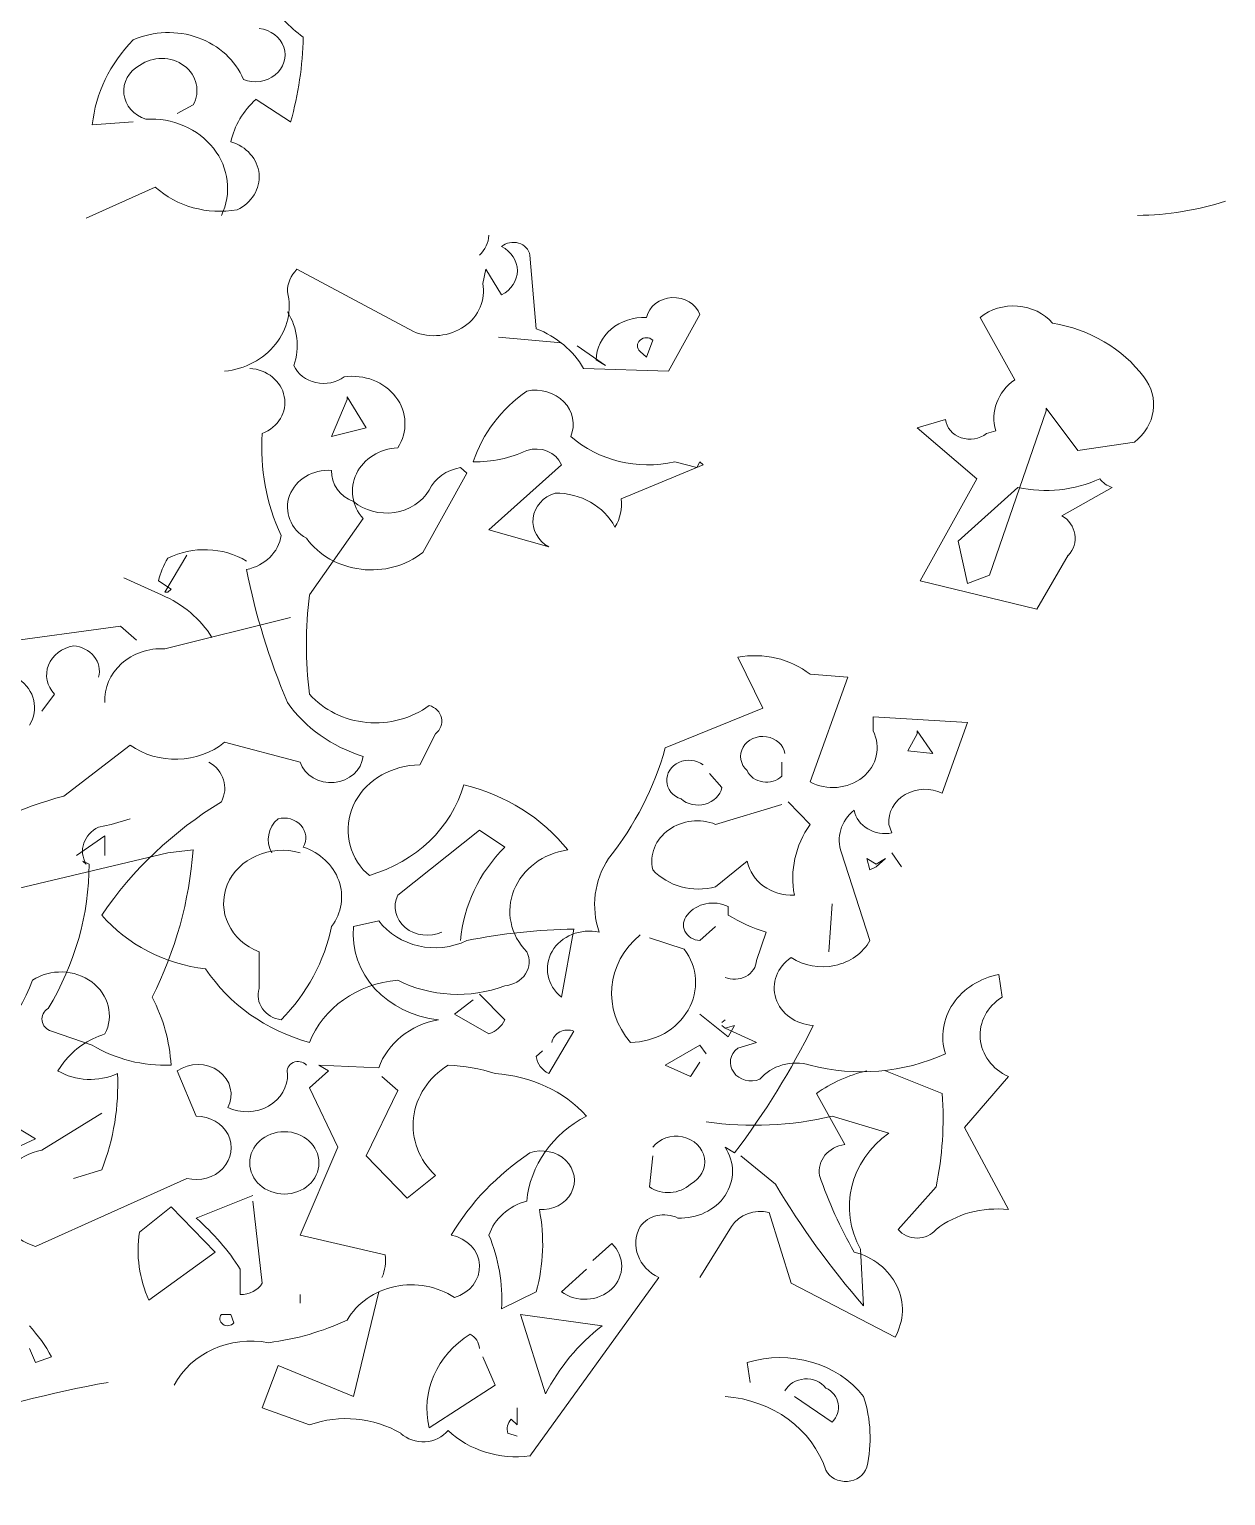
# Model space of a CAD drawing. Header units: metres. Extents: x -208167 to 103314, y -235023 to -104369.
# Drawn here: x -77310 to -75233, y -229311 to -226765 of the extents above; entities that cross this region are included whole.
import ezdxf

# ---------------------------------------------------------------- set-up
doc = ezdxf.new("R2010")
doc.units = ezdxf.units.M
doc.layers.add('FF', color=8, linetype='Continuous')
doc.layers.add('LH', color=94, linetype='Continuous')

# ---------------------------------------------------------------- blocks, each defined once
blk = doc.blocks.new('A$C6F3D4511')
at = {"layer": 'LH', "lineweight": 0}
for p, q in [((1787.81, 2292.07), (1804.5, 2279.93)), ((1757.45, 2289.04), (1749.86, 2284.48)), ((1728.61, 2279.93), (1708.87, 2278.41)), ((1705.84, 2228.32), (1739.23, 2245.02)), ((1919.87, 2208.59), (1922.9, 2169.12)), ((1807.54, 2201), (1863.7, 2167.6)), ((1897.1, 2193.41), (1898.61, 2201)), ((1898.61, 2201), (1906.2, 2187.33)), ((1986.65, 2146.35), (2001.83, 2176.71)), ((2153.63, 2141.8), (2136.93, 2175.19)), ((1935.04, 2161.53), (1904.69, 2164.57)), ((1956.3, 2149.39), (1942.63, 2160.01)), ((1976.03, 2153.94), (1979.06, 2163.05)), ((1951.74, 2152.42), (1956.3, 2149.39)), ((1972.99, 2156.98), (1976.03, 2153.94)), ((1945.67, 2147.87), (1986.65, 2146.35)), ((1831.83, 2131.17), (1824.24, 2111.44)), ((1840.93, 2115.99), (1831.83, 2132.69)), ((1831.83, 2132.69), (1831.83, 2131.17)), ((2168.81, 2125.1), (2141.48, 2037.06)), ((2168.81, 2126.62), (2168.81, 2125.1)), ((2183.99, 2103.85), (2168.81, 2126.62)), ((1824.24, 2111.44), (1840.93, 2115.99)), ((2106.57, 2115.99), (2120.23, 2120.55)), ((2135.41, 2088.67), (2106.57, 2115.99)), ((2139.97, 2112.96), (2144.52, 2114.47)), ((2211.31, 2108.4), (2183.99, 2103.85)), ((1889.51, 2091.71), (1886.47, 2094.74)), ((1900.13, 2061.35), (1935.04, 2096.26)), ((2003.35, 2096.26), (1963.89, 2078.04)), ((1989.69, 2097.78), (2000.32, 2094.74)), ((2000.32, 2094.74), (2001.83, 2097.78)), ((2001.83, 2097.78), (2003.35, 2096.26)), ((1868.26, 2049.2), (1889.51, 2091.71)), ((2108.09, 2034.02), (2135.41, 2088.67)), ((2126.3, 2055.27), (2155.14, 2084.12)), ((2200.68, 2084.12), (2176.4, 2068.94)), ((1839.42, 2067.42), (1813.61, 2026.43)), ((1928.97, 2052.24), (1900.13, 2061.35)), ((2130.86, 2032.51), (2126.3, 2055.27)), ((1743.79, 2027.95), (1754.41, 2047.69)), ((2179.43, 2047.69), (2164.25, 2018.84)), ((2141.48, 2037.06), (2130.86, 2032.51)), ((1742.27, 2026.43), (1724.05, 2035.54)), ((1740.75, 2034.02), (1746.82, 2029.47)), ((2164.25, 2018.84), (2108.09, 2034.02)), ((1745.3, 2027.95), (1743.79, 2027.95)), ((1746.82, 2029.47), (1745.3, 2027.95)), ((1661.82, 2000.63), (1722.53, 2009.74)), ((1722.53, 2009.74), (1730.12, 2002.15)), ((1743.79, 1997.59), (1804.5, 2014.29)), ((2032.19, 1965.72), (2020.05, 1993.04)), ((2054.96, 1983.93), (2073.18, 1982.41)), ((2073.18, 1982.41), (2054.96, 1926.25)), ((1690.66, 1973.31), (1684.59, 1964.2)), ((1985.14, 1944.47), (2032.19, 1965.72)), ((2085.32, 1961.16), (2130.86, 1958.13)), ((2085.32, 1953.57), (2085.32, 1961.16)), ((2114.16, 1941.43), (2106.57, 1953.57)), ((2106.57, 1953.57), (2106.57, 1952.06)), ((2130.86, 1958.13), (2118.71, 1920.18)), ((1727.09, 1945.98), (1695.21, 1918.66)), ((1809.06, 1936.88), (1772.63, 1947.5)), ((1874.33, 1952.06), (1866.74, 1935.36)), ((2106.57, 1952.06), (2102.02, 1942.95)), ((2102.02, 1942.95), (2114.16, 1941.43)), ((2041.3, 1929.29), (2041.3, 1936.88)), ((2012.46, 1923.21), (2006.39, 1930.8)), ((2009.42, 1903.48), (2041.3, 1914.11)), ((2044.34, 1915.63), (2054.96, 1903.48)), ((1711.91, 1901.96), (1717.98, 1903.48)), ((1717.98, 1903.48), (1727.09, 1906.52)), ((2092.91, 1903.48), (2094.43, 1898.93)), ((1701.28, 1886.78), (1714.95, 1897.41)), ((1714.95, 1897.41), (1714.95, 1886.78)), ((1895.58, 1900.45), (1856.11, 1865.53)), ((1907.72, 1891.34), (1895.58, 1900.45)), ((1745.3, 1888.3), (1757.45, 1889.82)), ((1596.55, 1848.84), (1745.3, 1888.3)), ((1704.32, 1883.75), (1705.84, 1882.23)), ((1707.36, 1882.23), (1704.32, 1883.75)), ((2024.6, 1883.75), (2009.42, 1870.09)), ((2070.14, 1888.3), (2083.8, 1841.25)), ((2086.84, 1882.23), (2082.28, 1885.27)), ((2082.28, 1885.27), (2083.8, 1879.2)), ((2086.84, 1880.71), (2091.39, 1885.27)), ((2091.39, 1885.27), (2086.84, 1882.23)), ((2094.43, 1888.3), (2098.98, 1880.71)), ((1839.42, 1879.2), (1842.45, 1876.16)), ((2083.8, 1879.2), (2086.84, 1880.71)), ((2065.59, 1860.98), (2064.07, 1835.18)), ((2015.5, 1854.91), (2015.5, 1859.46)), ((1834.86, 1848.84), (1847.01, 1851.87)), ((1941.12, 1847.32), (1935.04, 1810.89)), ((2001.83, 1841.25), (2009.42, 1848.84)), ((1994.24, 1836.69), (1977.55, 1842.76)), ((2029.16, 1830.62), (2033.71, 1845.8)), ((1789.32, 1815.44), (1789.32, 1835.18)), ((2147.55, 1810.89), (2146.04, 1823.03)), ((1895.58, 1812.41), (1907.72, 1798.74)), ((1883.44, 1801.78), (1892.54, 1809.37)), ((1900.13, 1791.16), (1883.44, 1801.78)), ((2015.5, 1789.64), (2001.83, 1801.78)), ((2012.46, 1797.23), (2013.98, 1798.74)), ((2013.98, 1798.74), (2012.46, 1797.23)), ((1708.87, 1785.08), (1689.14, 1792.67)), ((1941.12, 1792.67), (1928.97, 1769.9)), ((2012.46, 1795.71), (2013.98, 1794.19)), ((2013.98, 1794.19), (2012.46, 1795.71)), ((2013.98, 1794.19), (2018.53, 1795.71)), ((2029.16, 1786.6), (2013.98, 1794.19)), ((2018.53, 1795.71), (2015.5, 1789.64)), ((2001.83, 1785.08), (1985.14, 1774.46)), ((2004.87, 1780.53), (2001.83, 1785.08)), ((2020.05, 1783.57), (2029.16, 1786.6)), ((1695.21, 1775.98), (1692.18, 1771.42)), ((1922.9, 1779.01), (1925.94, 1782.05)), ((1997.28, 1768.39), (2001.83, 1775.98)), ((1749.86, 1771.42), (1758.97, 1747.14)), ((1813.61, 1762.31), (1822.72, 1771.42)), ((1818.16, 1774.46), (1847.01, 1772.94)), ((1822.72, 1771.42), (1818.16, 1774.46)), ((1856.11, 1760.8), (1848.52, 1768.39)), ((1985.14, 1774.46), (1997.28, 1768.39)), ((2091.39, 1771.42), (2118.71, 1759.28)), ((2129.34, 1741.06), (2150.59, 1768.39)), ((1827.27, 1730.44), (1813.61, 1762.31)), ((1840.93, 1725.88), (1856.11, 1760.8)), ((2058, 1759.28), (2071.66, 1731.96)), ((1684.59, 1728.92), (1713.43, 1748.65)), ((2065.59, 1747.14), (2092.91, 1738.03)), ((1681.55, 1734.99), (1672.44, 1741.06)), ((2150.59, 1697.04), (2129.34, 1741.06)), ((1637.53, 1712.22), (1681.55, 1734.99)), ((1809.06, 1683.38), (1827.27, 1730.44)), ((1860.67, 1703.12), (1840.93, 1725.88)), ((1977.55, 1709.19), (1979.06, 1725.88)), ((2018.53, 1727.4), (2013.98, 1730.44)), ((2038.26, 1710.71), (2021.57, 1725.88)), ((1754.41, 1713.74), (1681.55, 1677.31)), ((1713.43, 1718.29), (1699.77, 1713.74)), ((1874.33, 1715.26), (1860.67, 1703.12)), ((1786.29, 1704.63), (1758.97, 1692.49)), ((2115.68, 1709.19), (2097.46, 1686.42)), ((1731.64, 1684.9), (1746.82, 1698.56)), ((1746.82, 1698.56), (1768.07, 1674.27)), ((1790.84, 1657.58), (1786.29, 1701.6)), ((2045.85, 1657.58), (2035.23, 1695.53)), ((1850.04, 1672.76), (1809.06, 1683.38)), ((2017.01, 1687.94), (2001.83, 1660.61)), ((1950.22, 1669.72), (1959.33, 1678.83)), ((1768.07, 1674.27), (1736.2, 1648.47)), ((2079.25, 1675.79), (2080.77, 1645.43)), ((1780.22, 1665.17), (1780.22, 1651.51)), ((1935.04, 1653.02), (1947.19, 1665.17)), ((1982.1, 1660.61), (1919.87, 1564.98)), ((2095.95, 1628.74), (2045.85, 1657.58)), ((1809.06, 1646.95), (1809.06, 1651.51)), ((1809.06, 1651.51), (1809.06, 1646.95)), ((1834.86, 1596.86), (1847.01, 1653.02)), ((1922.9, 1653.02), (1906.2, 1643.92)), ((1771.11, 1640.88), (1775.66, 1640.88)), ((1775.66, 1640.88), (1777.18, 1636.33)), ((1915.31, 1640.88), (1954.78, 1634.81)), ((1927.46, 1598.38), (1915.31, 1640.88)), ((1681.55, 1615.08), (1678.51, 1622.67)), ((1689.14, 1618.11), (1681.55, 1615.08)), ((1790.84, 1590.79), (1798.43, 1613.56)), ((1798.43, 1613.56), (1834.86, 1596.86)), ((1903.17, 1602.93), (1897.1, 1618.11)), ((2026.12, 1604.45), (2024.6, 1615.08)), ((1871.29, 1580.16), (1903.17, 1602.93)), ((2065.59, 1583.2), (2047.37, 1596.86)), ((1813.61, 1581.68), (1790.84, 1590.79)), ((1913.79, 1581.68), (1910.76, 1584.72)), ((1913.79, 1590.79), (1913.79, 1581.68)), ((1909.24, 1577.13), (1913.79, 1575.61))]:
    blk.add_line(p, q, dxfattribs=at)
for centre, radius, start, end in [((1851.56, 2377.08), 65.91, 208.93, 231.55), ((1745.56, 2289.29), 38.58, 20.34, 116.06), ((1787.48, 2315.82), 14.32, 246.35, 82.61), ((1788.13, 2271.11), 79.59, 138.41, 174.74), ((1608.7, 2329.21), 201.91, 345.87, 358.94), ((1742.27, 2296.9), 17.09, 332.62, 128.43), ((1740.06, 2296.59), 16.07, 121.57, 250.45), ((1819.31, 2260.65), 44.49, 135.07, 168.78), ((1737.06, 2244.46), 37.06, 336.75, 93.68), ((1769.5, 2250.45), 19.84, 297.64, 71.89), ((1770.35, 2275.94), 43.87, 224.82, 280.97), ((2210.83, 2363.81), 133.99, 270.85, 289.4), ((1882.98, 2220.27), 17.19, 317.15, 356.45), ((1911.85, 2207.32), 8.11, 8.97, 134.16), ((1899.07, 2200.24), 14.74, 298.94, 61.06), ((1820.01, 2189.39), 17.03, 137.06, 181.82), ((1873.7, 2189.18), 23.78, 245.14, 10.25), ((1768.6, 2181.32), 35.2, 276.57, 12.35), ((1989.14, 2172.46), 13.39, 18.49, 168.24), ((2152.97, 2157.42), 23.94, 37.99, 132.07), ((1770.59, 2160.24), 37.05, 342.97, 29.05), ((1975.04, 2151.9), 23.31, 87.58, 178.72), ((2159.24, 2104.91), 68.42, 34.15, 79.39), ((1905.28, 2127.42), 45.27, 26.86, 67.09), ((1976.03, 2160.01), 4.29, 45, 225), ((1783.46, 2129.66), 18.26, 293.84, 85.89), ((1820.44, 2155.46), 15.65, 202.83, 309.09), ((1834.28, 2118.27), 25.36, 329.42, 99.01), ((2194.63, 2128.33), 25.98, 309.92, 35.22), ((1922.45, 2117.87), 18.32, 339.44, 102.94), ((2169.57, 2121.3), 25.96, 127.88, 195.25), ((1964.78, 2076.41), 75.33, 128.05, 163.52), ((2132.06, 2121.85), 11.9, 186.31, 311.61), ((1910.29, 2104.78), 119.73, 176.09, 202.84), ((1976.79, 2149.13), 52.95, 225.39, 284.1), ((1857.67, 2082.03), 23.39, 93.82, 218.68), ((1893.46, 2151.74), 53.98, 269.02, 297.46), ((1922.9, 2091.7), 12.97, 20.56, 110.55), ((1890.11, 2074.63), 20.44, 100.27, 157.05), ((1822.79, 2073.47), 19.81, 85.82, 237.31), ((1841.3, 2092.35), 17.09, 177.08, 247.86), ((2168.85, 2138.59), 56.17, 255.87, 297.29), ((2204.48, 2095.5), 12, 214.7, 251.57), ((1850.72, 2093.73), 23.39, 227.34, 331.59), ((1937.39, 2065.93), 16.07, 109.55, 238.43), ((1932.12, 2049.31), 31.77, 25.25, 90.2), ((1939.6, 2075.01), 24.48, 330.26, 7.12), ((2168.25, 2056.93), 14.51, 320.4, 55.86), ((1778.49, 2061.22), 21.65, 282.69, 352.29), ((1843.48, 2077.45), 37.57, 213.35, 311.26), ((1785.53, 2024.16), 45.86, 151.31, 167.57), ((1763.02, 2014), 36.72, 56.57, 118.85), ((2167.75, 2108.05), 390.46, 190.02, 200.9), ((1719.66, 1977.98), 53.47, 28.71, 64.98), ((2045.15, 1999.87), 233.06, 173.46, 186.54), ((1702.62, 1983.59), 15.78, 100.44, 220.68), ((1698.68, 1985.56), 13.6, 346.63, 85.43), ((1742.27, 1970.27), 27.37, 86.82, 183.18), ((2028.4, 1953.57), 40.34, 48.82, 101.94), ((1661.89, 1966.06), 19.13, 330.38, 135.88), ((1862.64, 2006.68), 70.69, 212.45, 250.82), ((1845.41, 1998.36), 40.48, 218.24, 309.74), ((1868.51, 1958.79), 8.9, 310.85, 71.77), ((2065.95, 1944.57), 21.36, 239.04, 24.93), ((1748.96, 1973.65), 35.27, 231.67, 312.14), ((2032.19, 1939.91), 10.73, 8.13, 225), ((1823.93, 1941.45), 15.56, 197.09, 354.33), ((1815.98, 1986.63), 174.34, 324.45, 346), ((1756.05, 1922.82), 16.69, 334.48, 57.41), ((1867.01, 1900.5), 34.86, 90.45, 217.67), ((1996.51, 1927.14), 10.69, 50.2, 249.29), ((2033.93, 1936.21), 10.11, 202.6, 316.79), ((1821.25, 1941.67), 68.86, 287.93, 345.76), ((1864.15, 1837.14), 90.77, 35.47, 74.78), ((1747.96, 1741.06), 185.27, 106.54, 126.59), ((2000.91, 1925.66), 11.81, 226.16, 348.05), ((2110.37, 1904.79), 17.51, 61.52, 184.29), ((1883.63, 1750.98), 199.42, 124.35, 148.59), ((2090.25, 1895.13), 21.24, 131.38, 198.76), ((2091.12, 1913.69), 15.13, 189.98, 282.64), ((1809.44, 1895.32), 15.7, 134.51, 206.56), ((1801.27, 1896.34), 10.56, 331.73, 105.59), ((2000.5, 1883.52), 21.87, 65.91, 191.41), ((2100.5, 1874.64), 53.9, 147.65, 189.73), ((1718.74, 1889.06), 14.6, 117.9, 207.9), ((1531.4, 1904.4), 226.52, 335.62, 356.31), ((1800.55, 1861.23), 28.37, 72.56, 246.68), ((1800.63, 1864.69), 28.44, 326.11, 69.53), ((1970.82, 1835.02), 84.58, 138.25, 175.77), ((1943.46, 1856.99), 33.27, 99.31, 220.98), ((1544.44, 1882.54), 162.91, 331.51, 359.89), ((2000.29, 1860.37), 49.23, 149.62, 197.21), ((2046.47, 1887.75), 22.24, 190.37, 272.31), ((2001.08, 1897.41), 28.57, 219.61, 286.99), ((1870.28, 1859.49), 15.41, 156.89, 297.35), ((2008.17, 1846.16), 15.19, 61.18, 144.81), ((1773.32, 1901.02), 75.59, 217.59, 262.55), ((2002.33, 1849.65), 8.42, 141.31, 266.61), ((2057.24, 1915.63), 73.69, 235.49, 251.38), ((1722.08, 1867.43), 103.83, 318.58, 349.68), ((1881.01, 1844.78), 46.33, 174.98, 263.6), ((1874.1, 1869.92), 32.55, 213.67, 298.25), ((1944.76, 1593.96), 253.38, 90.82, 102.6), ((1948.63, 1826.01), 20.33, 76.84, 228.05), ((2001.78, 1812.99), 42.52, 132.62, 218.36), ((2060.99, 1852.69), 25.52, 233.63, 333.36), ((1906.53, 1829.86), 12.96, 275.28, 24.21), ((1967.65, 1818.7), 32.11, 271.42, 34.07), ((2057.85, 1815.87), 20.21, 126.41, 266.11), ((1839.82, 1871.39), 88.75, 210.71, 252.82), ((2018.53, 1831.13), 10.64, 244.65, 357.27), ((1593.99, 1847.55), 90.35, 298.81, 342.24), ((1693.69, 1800.98), 23.41, 335.18, 125.7), ((1861, 1770.03), 50.2, 95.58, 160.73), ((1885.01, 1871.05), 58.67, 240.49, 292.78), ((2152.93, 1789.76), 33.97, 101.7, 195.77), ((1650.58, 1769.75), 96.35, 2.8, 25.27), ((1802.11, 1811.85), 13.28, 164.29, 260.65), ((2161.69, 1790.54), 24.78, 124.79, 243.39), ((1691.42, 1799.12), 6.84, 123.69, 250.56), ((1882.93, 1761.81), 37.61, 100.86, 162.78), ((1894.82, 1804.06), 13.95, 292.38, 337.62), ((1727.85, 1753.97), 39.36, 109.13, 146), ((1938.08, 1785.65), 7.65, 66.61, 172.87), ((1661.72, 1970.33), 431.66, 325.75, 336.14), ((1744.2, 1838.15), 63.75, 236.35, 272.36), ((2026.55, 1775.98), 10, 130.6, 294.34), ((1808.04, 1771.17), 5.22, 39.09, 194.04), ((1935.05, 1780.53), 12.24, 187.13, 240.25), ((2048.13, 1753.66), 21.89, 71.82, 142.89), ((2079.96, 1859.64), 88.77, 253.65, 296.98), ((1707.92, 1795.9), 29.11, 237.24, 296.73), ((1582.66, 1763.89), 138.49, 340.78, 2.49), ((1759.72, 1758.75), 16.06, 333.9, 127.91), ((1783.25, 1769.21), 19.75, 242.53, 2.02), ((1902.77, 1742.25), 39.21, 124.79, 223.5), ((1877.11, 1698.81), 75.72, 69.87, 87.51), ((1898.89, 1707.7), 62.36, 39.23, 86.07), ((2100.12, 1705.38), 68.41, 105.12, 128.01), ((1916.82, 1746.38), 202.3, 349.41, 3.66), ((1758.89, 1730.14), 17, 254.73, 89.74), ((1976.24, 1696.84), 58.08, 120.01, 175.3), ((2028.13, 1887.67), 145.44, 260.8, 284.93), ((1801.47, 1722.09), 16.7, 0, 180), ((1990.37, 1722.6), 13.76, 300.15, 145.27), ((2124.38, 1698.5), 50.52, 128.53, 206.71), ((1690.04, 1702.71), 26.78, 101.76, 251.51), ((1999.26, 1620.59), 133.09, 126.62, 151.85), ((1925.58, 1712.74), 15.74, 265.77, 111.3), ((1992.47, 1717.54), 25.08, 267.11, 30.96), ((2073.94, 1717.54), 14.6, 98.97, 188.97), ((1801.47, 1722.09), 16.7, 180, 0), ((2296.58, 1787.95), 247.96, 197.05, 207.29), ((1986.56, 1721.05), 14.9, 232.77, 316.03), ((2435.76, 1923.06), 450.66, 208.11, 218.03), ((1926.19, 1675.54), 27.21, 106.75, 163.25), ((1671.68, 1602.68), 125.24, 29.93, 45.82), ((1819.6, 1678.62), 106.43, 346.08, 9.97), ((1984.53, 1680.5), 13.73, 60.88, 147.19), ((2031, 1680.02), 16.07, 74.75, 150.49), ((2145.15, 1652.24), 45.13, 83.08, 130.77), ((1800.71, 1675.03), 69.77, 171.87, 202.38), ((1878.3, 1666.49), 17.28, 287.29, 77.92), ((1805.66, 1648.65), 100.65, 357.31, 20.19), ((1991.59, 1678.96), 20.65, 154.22, 242.65), ((2106.57, 1693), 11.23, 215.84, 324.16), ((1946.38, 1666.69), 17.75, 230.31, 43.16), ((1824.99, 1669.72), 25.23, 338.84, 6.91), ((2067.3, 1643.37), 32.16, 332.94, 73.92), ((1780.47, 1663.4), 11.89, 268.78, 330.71), ((1862.83, 1621.8), 34.92, 53.84, 152.64), ((1617.04, 1583.96), 79.78, 25.35, 39.6), ((1774.14, 1638.6), 3.79, 143.13, 323.13), ((1777.04, 1743.67), 119.16, 278.12, 297.37), ((2024.98, 1553.69), 107.28, 130.88, 155.38), ((1918.99, 1590.3), 48.77, 125, 192), ((1885.71, 1621.91), 9.9, 4.4, 57.53), ((1785.53, 1585.47), 41.08, 78.28, 154.85), ((2040.54, 1568.53), 49.2, 35.16, 108.9), ((2053.14, 1594.78), 11.52, 35.18, 153.61), ((1810.09, 1131.72), 481.92, 101.2, 121.25), ((2056.98, 1591.13), 11.7, 317.34, 61.59), ((2009.56, 1541.8), 55.24, 16.4, 85.41), ((2004.63, 1574.81), 79.27, 348.43, 16.15), ((1831.2, 1536.67), 48.33, 56.85, 111.34), ((1917.59, 1579.4), 8.65, 142.13, 195.25), ((1868.37, 1587.52), 14.95, 224.05, 323.58), ((1913.42, 1610.2), 45.67, 223.7, 278.12), ((2072.13, 1561.9), 10.58, 205.17, 343.63)]:
    blk.add_arc(centre, radius, start, end, dxfattribs=at)

msp = doc.modelspace()

# ---------------------------------------------------------------- block references
at = {"layer": 'FF', "xscale": 3.6, "yscale": 3.24, "zscale": 3.6}
msp.add_blockref('A$C6F3D4511', (-83352.17, -234312.79), dxfattribs=at)

doc.saveas('drawing.dxf')
